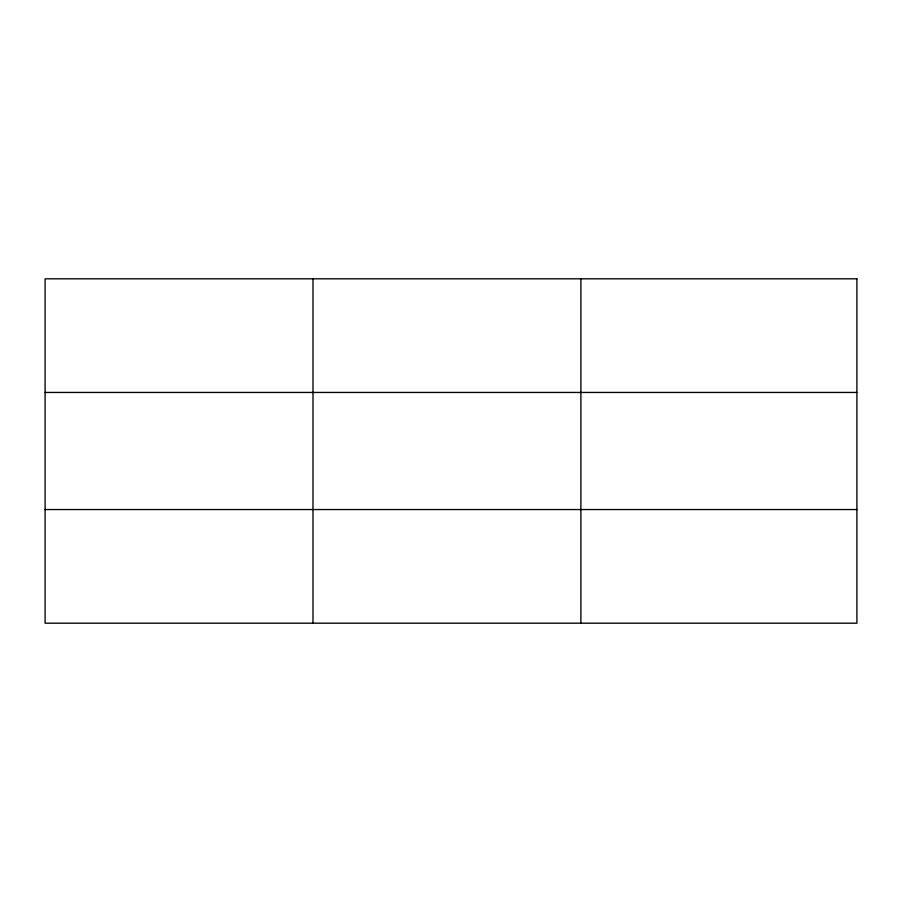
<?xml version="1.0" encoding="UTF-8"?>
<svg xmlns="http://www.w3.org/2000/svg" width="902" height="902" viewBox="0 0 902 902"><rect width="100%" height="100%" fill="white"/><g stroke="black" fill="none" stroke-linecap="round" stroke-linejoin="round"><path stroke-width="1.35" d="M312.994 278.808L312.994 623.192M580.888 278.808L580.888 623.192M45.1 392.449L856.9 392.449M45.1 509.551L856.9 509.551M856.9 278.808L856.9 623.192L45.1 623.192L45.1 278.808L856.9 278.808"/></g></svg>
